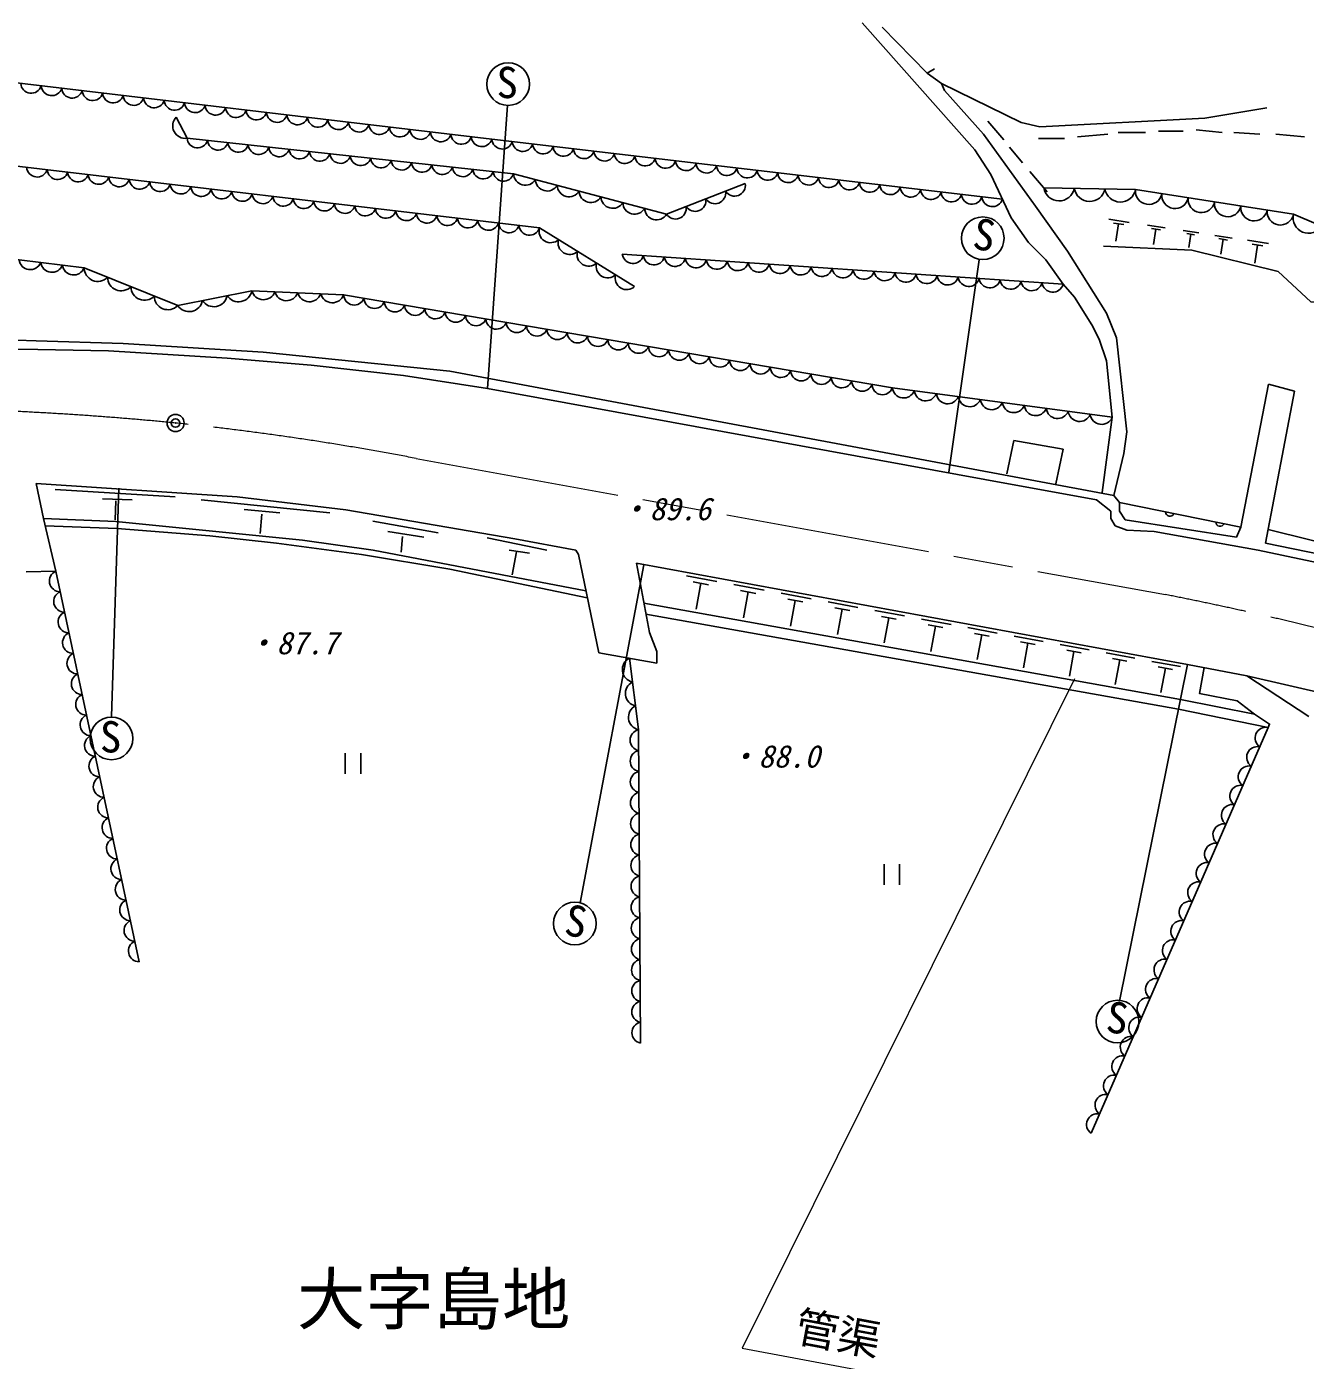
# Model space of a CAD drawing. Units: millimetres, scale not verified. Extents: x 40000 to 680000, y 20000 to 380000.
# Drawn here: x 255624 to 330480, y 262782 to 340905 of the extents above; entities that cross this region are included whole.
import ezdxf
from ezdxf.enums import TextEntityAlignment as Align

# ---------------------------------------------------------------- set-up
doc = ezdxf.new("R2010")
doc.units = ezdxf.units.MM
doc.header["$LTSCALE"] = 1000
doc.header["$PDMODE"] = 32
doc.header["$PDSIZE"] = 500
doc.linetypes.add('CHAIN', pattern=[18.5, 12, -1.5, 3.5, -1.5])
for name, color, linetype, lineweight in [('M-BGD', 7, 'Continuous', 25), ('M-BMK', 2, 'CHAIN', 13), ('M-BMK-SRVR', 3, 'Continuous', 25), ('M-STR-HTXT', 7, 'Continuous', 13)]:
    doc.layers.add(name, color=color, linetype=linetype, lineweight=lineweight)
doc.layers.add('M-BMK-HTXT', color=7, linetype='Continuous')
doc.styles.add('ＭＳ ゴシック', font='')
doc.styles.get('ＭＳ ゴシック').set_extended_font_data('MS Gothic')

msp = doc.modelspace()

# ---------------------------------------------------------------- linework, layer by layer
at = {"layer": 'M-BGD'}
for p, q in [((304530, 341136), (311134, 333686)), ((305715, 340882), (308340, 338173)), ((308763, 338427), (308340, 338173)), ((308340, 338173), (309187, 337580)), ((309187, 337580), (313843, 335294)), ((309356, 337157), (309187, 337580)), ((311642, 334617), (309356, 337157)), ((283778, 336300), (282601, 319716)), ((324596, 335548), (328237, 336141)), ((311896, 335379), (312827, 334278)), ((313843, 335294), (314944, 335040)), ((314944, 335040), (324596, 335548)), ((314690, 330384), (311642, 334617)), ((318923, 334617), (317145, 334448)), ((319516, 334702), (321125, 334702)), ((321887, 334786), (323326, 334786)), ((324088, 334871), (325612, 334702)), ((326289, 334702), (327813, 334617)), ((328745, 334617), (330438, 334448)), ((311134, 333686), (312065, 332246)), ((313166, 333855), (313928, 332924)), ((314859, 334363), (316383, 334363)), ((312065, 332246), (313251, 329706)), ((314351, 332416), (315367, 331230)), ((313251, 329706), (314267, 328267)), ((316553, 327759), (314690, 330384)), ((318981, 329621), (320171, 329440)), ((319252, 329397), (319847, 329307)), ((319549, 329352), (319396, 328340)), ((321232, 329279), (322279, 329120)), ((321470, 329083), (321993, 329003)), ((321731, 329043), (321596, 328153)), ((323334, 328960), (324247, 328821)), ((314267, 328267), (315283, 327251)), ((323542, 328788), (323998, 328719)), ((323770, 328754), (323652, 327978)), ((325177, 328680), (326207, 328524)), ((325411, 328487), (325926, 328408)), ((325669, 328448), (325536, 327572)), ((327089, 328390), (328332, 328201)), ((327371, 328156), (327993, 328062)), ((290495, 327572), (316299, 325812)), ((318839, 324118), (316553, 327759)), ((327682, 328109), (327522, 327052)), ((311388, 327251), (309610, 314805)), ((315283, 327251), (316299, 325812)), ((316299, 325812), (316976, 325050)), ((316976, 325050), (317992, 323441)), ((317992, 323441), (318415, 322594)), ((319431, 322679), (318839, 324118)), ((247041, 322764), (256185, 322510)), ((320024, 317176), (319431, 322679)), ((256270, 322002), (246533, 322086)), ((256185, 322510), (261265, 322340)), ((260419, 321917), (256270, 322002)), ((267361, 321494), (260419, 321917)), ((261265, 322340), (269478, 321832)), ((318415, 322594), (318839, 321324)), ((272272, 321070), (267361, 321494)), ((269478, 321832), (280400, 320732)), ((318839, 321324), (319177, 318022)), ((277691, 320478), (272272, 321070)), ((282601, 319716), (277691, 320478)), ((280400, 320732), (319262, 313450)), ((311727, 314382), (282601, 319716)), ((326713, 311588), (328321, 319970)), ((329845, 319546), (328152, 310656)), ((328321, 319970), (329845, 319546)), ((319177, 318022), (318585, 313620)), ((312997, 314720), (313420, 316668)), ((313420, 316668), (316299, 316160)), ((319855, 315906), (320024, 317176)), ((316299, 316160), (315875, 314128)), ((319262, 313450), (319855, 315906)), ((256181, 314151), (256609, 312096)), ((256181, 314151), (267954, 313366)), ((311727, 314382), (318246, 313196)), ((257286, 313789), (261435, 313535)), ((261011, 313874), (260588, 300496)), ((264313, 313366), (261435, 313535)), ((267954, 313366), (274304, 312604)), ((319262, 313450), (319601, 313027)), ((261804, 313195), (260060, 313245)), ((260839, 313133), (260800, 312021)), ((265837, 313196), (273373, 312434)), ((268356, 312616), (270440, 312423)), ((274304, 312604), (284210, 310910)), ((318246, 313196), (319093, 312519)), ((319093, 312519), (319093, 312096)), ((319601, 313027), (319601, 312519)), ((319601, 313027), (326713, 311588)), ((319601, 312519), (319939, 312011)), ((256609, 312096), (257325, 309010)), ((256609, 312096), (260842, 311926)), ((260842, 311926), (271764, 310826)), ((269393, 312350), (269297, 311213)), ((275894, 311935), (279723, 311249)), ((319093, 312096), (319347, 311672)), ((319939, 312011), (326459, 310995)), ((256708, 311668), (260927, 311503)), ((260927, 311503), (266345, 311080)), ((266345, 311080), (270240, 310656)), ((276759, 311334), (278876, 310995)), ((277622, 311045), (277538, 310113)), ((286073, 310233), (282588, 310956)), ((319347, 311672), (320024, 311418)), ((320024, 311418), (321633, 311334)), ((321633, 311334), (327729, 310233)), ((326459, 310995), (326713, 311588)), ((270240, 310656), (275235, 309979)), ((271764, 310826), (275913, 310233)), ((275913, 310233), (288359, 307862)), ((283871, 310233), (285057, 310064)), ((284295, 310148), (284049, 308803)), ((284210, 310910), (287766, 310233)), ((287766, 310233), (287935, 309979)), ((327729, 310233), (332555, 309217)), ((328152, 310656), (332639, 309725)), ((275235, 309979), (280400, 309132)), ((287935, 309979), (289121, 304222)), ((291745, 309386), (288020, 289574)), ((291322, 309471), (323580, 303544)), ((292084, 305407), (291322, 309471)), ((255593, 308963), (257325, 309010)), ((257325, 309010), (262214, 286127)), ((280400, 309132), (288443, 307439)), ((294254, 308729), (296037, 308401)), ((294650, 308380), (295542, 308216)), ((295096, 308298), (294818, 306781)), ((297026, 308220), (298799, 307894)), ((297421, 307872), (298307, 307709)), ((323165, 301486), (291761, 307127)), ((297864, 307791), (297587, 306284)), ((299788, 307712), (301550, 307388)), ((300180, 307367), (301061, 307205)), ((300621, 307286), (300346, 305788)), ((302539, 307207), (304291, 306885)), ((302929, 306864), (303805, 306703)), ((303367, 306783), (303093, 305295)), ((305280, 306703), (307020, 306384)), ((305667, 306362), (306537, 306202)), ((306102, 306282), (305830, 304803)), ((308009, 306202), (309739, 305884)), ((308394, 305863), (309258, 305704)), ((308826, 305783), (308556, 304313)), ((310727, 305702), (312446, 305387)), ((292507, 304306), (292084, 305407)), ((311110, 305366), (311969, 305208)), ((311539, 305287), (311271, 303826)), ((313435, 305205), (315143, 304891)), ((313815, 304870), (314669, 304713)), ((314242, 304792), (313975, 303340)), ((316132, 304709), (317830, 304397)), ((289121, 304222), (292507, 303629)), ((292507, 303629), (292507, 304306)), ((316510, 304377), (317359, 304221)), ((316934, 304299), (316669, 302856)), ((318819, 304216), (320505, 303906)), ((319194, 303885), (320037, 303730)), ((319616, 303808), (319352, 302374)), ((323580, 303544), (319601, 283817)), ((321494, 303724), (323171, 303416)), ((321867, 303396), (322705, 303242)), ((322286, 303319), (322024, 301894)), ((327059, 302880), (331969, 301748)), ((328298, 299852), (317939, 276084)), ((274277, 298346), (274277, 297146)), ((275177, 297146), (275177, 298346)), ((305827, 291844), (305827, 290644)), ((306727, 290644), (306727, 291844))]:
    msp.add_line(p, q, dxfattribs=at)
for points in [[(165084, 319208), (173896, 324723), (185192, 330726), (214372, 338810), (252879, 337862), (282856, 334307), (312745, 330791)], [(187887, 327109), (217834, 334886), (228498, 335242), (253222, 332951), (285647, 329120), (291216, 325684)], [(264383, 335609), (265015, 334372), (284130, 332292), (293082, 329922), (297690, 331712)], [(315164, 331468), (320545, 331363), (329786, 329915), (336422, 327098), (338527, 327098)], [(186297, 314746), (186385, 320340), (208242, 327021), (224711, 328028), (231642, 327791), (239285, 326310), (250089, 327875), (258988, 326782), (264465, 324570), (268809, 325439), (274181, 325202), (306303, 319745), (319177, 318022)], [(338877, 327907), (338034, 325959), (338587, 322010), (334058, 324458), (330807, 324781), (328885, 326571), (323829, 327809), (318669, 328046)], [(328302, 311443), (337821, 309093), (347756, 306249), (355409, 303739), (359971, 301912)], [(323165, 301486), (327514, 300636), (328391, 300051), (328298, 299852), (323051, 300920), (291881, 306491)], [(290913, 303908), (291445, 299725), (291563, 281360)], [(323580, 303544), (327059, 302880), (330692, 300496)], [(324550, 303359), (324285, 301845), (326497, 301423), (327514, 300636)]]:
    msp.add_lwpolyline(points, dxfattribs=at)
for centre in [(283810, 337544), (311596, 328511), (260593, 299213), (287718, 288367), (319487, 282622)]:
    msp.add_circle(centre, 1250, dxfattribs=at)
for centre, radius, start, end in [((255890, 337620), 614, 183.97578, 342.49945), ((257090, 337478), 614, 183.97578, 342.49945), ((258289, 337336), 614, 183.97578, 342.49945), ((259488, 337193), 614, 183.97578, 342.49945), ((260687, 337051), 614, 183.97578, 342.49945), ((261886, 336909), 614, 183.97578, 342.49945), ((263085, 336767), 614, 183.97578, 342.49945), ((264284, 336625), 614, 183.97578, 342.49945), ((265483, 336482), 614, 183.97578, 342.49945), ((266682, 336340), 614, 183.97578, 342.49945), ((267881, 336198), 614, 183.97578, 342.49945), ((269080, 336056), 614, 183.97578, 342.49945), ((264906, 335096), 733, 135.56718, 278.53401), ((270279, 335914), 614, 183.97578, 342.49945), ((271478, 335772), 614, 183.97578, 342.49945), ((272677, 335629), 614, 183.97578, 342.49945), ((273876, 335487), 614, 183.97578, 342.49945), ((275075, 335345), 614, 183.97578, 342.49945), ((276275, 335203), 614, 183.97578, 342.49945), ((265624, 334417), 611, 184.26181, 343.31773), ((277474, 335061), 614, 183.97578, 342.49945), ((278673, 334918), 614, 183.97578, 342.49945), ((279872, 334776), 614, 183.97578, 342.49945), ((281071, 334634), 614, 183.97578, 342.49945), ((282270, 334492), 614, 183.97578, 342.49945), ((266819, 334287), 611, 184.26181, 343.31773), ((268013, 334157), 611, 184.26181, 343.31773), ((269208, 334027), 611, 184.26181, 343.31773), ((270403, 333897), 611, 184.26181, 343.31773), ((271598, 333767), 611, 184.26181, 343.31773), ((272792, 333637), 611, 184.26181, 343.31773), ((283467, 334348), 612, 183.85659, 342.72289), ((284662, 334208), 612, 183.85659, 342.72289), ((285858, 334067), 612, 183.85659, 342.72289), ((287053, 333926), 612, 183.85659, 342.72289), ((288249, 333786), 612, 183.85659, 342.72289), ((289445, 333645), 612, 183.85659, 342.72289), ((273987, 333507), 611, 184.26181, 343.31773), ((275182, 333377), 611, 184.26181, 343.31773), ((276376, 333247), 611, 184.26181, 343.31773), ((277571, 333117), 611, 184.26181, 343.31773), ((278766, 332987), 611, 184.26181, 343.31773), ((279961, 332857), 611, 184.26181, 343.31773), ((290640, 333504), 612, 183.85659, 342.72289), ((291836, 333364), 612, 183.85659, 342.72289), ((293031, 333223), 612, 183.85659, 342.72289), ((294227, 333082), 612, 183.85659, 342.72289), ((295422, 332942), 612, 183.85659, 342.72289), ((256238, 332711), 616, 184.08499, 342.43865), ((257438, 332569), 616, 184.08499, 342.43865), ((258639, 332427), 616, 184.08499, 342.43865), ((259840, 332286), 616, 184.08499, 342.43865), ((261041, 332144), 616, 184.08499, 342.43865), ((281155, 332727), 611, 184.26181, 343.31773), ((282350, 332597), 611, 184.26181, 343.31773), ((283545, 332467), 611, 184.26181, 343.31773), ((284817, 332304), 688, 181.00235, 329.34469), ((296618, 332801), 612, 183.85659, 342.72289), ((297813, 332660), 612, 183.85659, 342.72289), ((299009, 332520), 612, 183.85659, 342.72289), ((300205, 332379), 612, 183.85659, 342.72289), ((301400, 332238), 612, 183.85659, 342.72289), ((302596, 332098), 612, 183.85659, 342.72289), ((262242, 332002), 616, 184.08499, 342.43865), ((263443, 331860), 616, 184.08499, 342.43865), ((264644, 331718), 616, 184.08499, 342.43865), ((265845, 331576), 616, 184.08499, 342.43865), ((267046, 331434), 616, 184.08499, 342.43865), ((268247, 331292), 616, 184.08499, 342.43865), ((286096, 331965), 688, 181.00235, 329.34469), ((287375, 331627), 688, 181.00235, 329.34469), ((288654, 331288), 688, 181.00235, 329.34469), ((295914, 331164), 632, 213.27758, 9.19183), ((297066, 331611), 632, 213.27758, 9.19183), ((303791, 331957), 612, 183.85659, 342.72289), ((304987, 331816), 612, 183.85659, 342.72289), ((306182, 331676), 612, 183.85659, 342.72289), ((307378, 331535), 612, 183.85659, 342.72289), ((308573, 331394), 612, 183.85659, 342.72289), ((316064, 331612), 911, 189.08542, 348.68643), ((317857, 331577), 911, 189.08542, 348.68643), ((319651, 331542), 911, 189.08542, 348.68643), ((321319, 331272), 780, 173.30786, 348.88103), ((269448, 331150), 616, 184.08499, 342.43865), ((270649, 331009), 616, 184.08499, 342.43865), ((271850, 330867), 616, 184.08499, 342.43865), ((273051, 330725), 616, 184.08499, 342.43865), ((274252, 330583), 616, 184.08499, 342.43865), ((289933, 330950), 688, 181.00235, 329.34469), ((291212, 330611), 688, 181.00235, 329.34469), ((294762, 330716), 632, 213.27758, 9.19183), ((309769, 331254), 612, 183.85659, 342.72289), ((310964, 331113), 612, 183.85659, 342.72289), ((312160, 330972), 612, 183.85659, 342.72289), ((322860, 331031), 780, 173.30786, 348.88103), ((324400, 330790), 780, 173.30786, 348.88103), ((325940, 330548), 780, 173.30786, 348.88103), ((275452, 330441), 616, 184.08499, 342.43865), ((276653, 330299), 616, 184.08499, 342.43865), ((277854, 330157), 616, 184.08499, 342.43865), ((279055, 330015), 616, 184.08499, 342.43865), ((280256, 329873), 616, 184.08499, 342.43865), ((281457, 329732), 616, 184.08499, 342.43865), ((292491, 330272), 688, 181.00235, 329.34469), ((293610, 330269), 632, 213.27758, 9.19183), ((327481, 330307), 780, 173.30786, 348.88103), ((329021, 330066), 780, 173.30786, 348.88103), ((330681, 329716), 916, 167.44901, 326.53852), ((282658, 329590), 616, 184.08499, 342.43865), ((283859, 329448), 616, 184.08499, 342.43865), ((285060, 329306), 616, 184.08499, 342.43865), ((286297, 328928), 678, 163.55666, 313.09241), ((287411, 328241), 678, 163.55666, 313.09241), ((288525, 327554), 678, 163.55666, 313.09241), ((291118, 327659), 629, 187.94683, 344.24775), ((292347, 327575), 629, 187.94683, 344.24775), ((293576, 327491), 629, 187.94683, 344.24775), ((255829, 327331), 660, 187.04208, 338.95831), ((257101, 327175), 660, 187.04208, 338.95831), ((258372, 327019), 660, 187.04208, 338.95831), ((259783, 326779), 795, 179.79433, 316.22341), ((289639, 326867), 678, 163.55666, 313.09241), ((294805, 327408), 629, 187.94683, 344.24775), ((296033, 327324), 629, 187.94683, 344.24775), ((297262, 327240), 629, 187.94683, 344.24775), ((298491, 327156), 629, 187.94683, 344.24775), ((299720, 327072), 629, 187.94683, 344.24775), ((300948, 326988), 629, 187.94683, 344.24775), ((302177, 326905), 629, 187.94683, 344.24775), ((303406, 326821), 629, 187.94683, 344.24775), ((304635, 326737), 629, 187.94683, 344.24775), ((305863, 326653), 629, 187.94683, 344.24775), ((261152, 326226), 795, 179.79433, 316.22341), ((290752, 326179), 678, 163.55666, 313.09241), ((307092, 326569), 629, 187.94683, 344.24775), ((308321, 326485), 629, 187.94683, 344.24775), ((309549, 326402), 629, 187.94683, 344.24775), ((310778, 326318), 629, 187.94683, 344.24775), ((312007, 326234), 629, 187.94683, 344.24775), ((313236, 326150), 629, 187.94683, 344.24775), ((314464, 326066), 629, 187.94683, 344.24775), ((315693, 325982), 629, 187.94683, 344.24775), ((262522, 325673), 795, 179.79433, 316.22341), ((263891, 325120), 795, 179.79433, 316.22341), ((266579, 325294), 795, 213.10385, 349.51602), ((268027, 325584), 795, 213.10385, 349.51602), ((269490, 325611), 702, 194.17728, 340.77048), ((270832, 325552), 702, 194.17728, 340.77048), ((272175, 325493), 702, 194.17728, 340.77048), ((273518, 325433), 702, 194.17728, 340.77048), ((274795, 325214), 614, 181.06441, 339.65319), ((275984, 325012), 614, 181.06441, 339.65319), ((265131, 325005), 795, 213.10385, 349.51602), ((277174, 324809), 614, 181.06441, 339.65319), ((278364, 324607), 614, 181.06441, 339.65319), ((279553, 324405), 614, 181.06441, 339.65319), ((280743, 324203), 614, 181.06441, 339.65319), ((281933, 324001), 614, 181.06441, 339.65319), ((283123, 323799), 614, 181.06441, 339.65319), ((284312, 323597), 614, 181.06441, 339.65319), ((285502, 323395), 614, 181.06441, 339.65319), ((286692, 323193), 614, 181.06441, 339.65319), ((287882, 322991), 614, 181.06441, 339.65319), ((289071, 322788), 614, 181.06441, 339.65319), ((290261, 322586), 614, 181.06441, 339.65319), ((291451, 322384), 614, 181.06441, 339.65319), ((292640, 322182), 614, 181.06441, 339.65319), ((293830, 321980), 614, 181.06441, 339.65319), ((295020, 321778), 614, 181.06441, 339.65319), ((296210, 321576), 614, 181.06441, 339.65319), ((297399, 321374), 614, 181.06441, 339.65319), ((298589, 321172), 614, 181.06441, 339.65319), ((299779, 320969), 614, 181.06441, 339.65319), ((300968, 320767), 614, 181.06441, 339.65319), ((302158, 320565), 614, 181.06441, 339.65319), ((303348, 320363), 614, 181.06441, 339.65319), ((304538, 320161), 614, 181.06441, 339.65319), ((305727, 319959), 614, 181.06441, 339.65319), ((306970, 319830), 672, 187.19271, 337.56092), ((308257, 319657), 672, 187.19271, 337.56092), ((309544, 319485), 672, 187.19271, 337.56092), ((310832, 319313), 672, 187.19271, 337.56092), ((312119, 319140), 672, 187.19271, 337.56092), ((313407, 318968), 672, 187.19271, 337.56092), ((314694, 318796), 672, 187.19271, 337.56092), ((315982, 318623), 672, 187.19271, 337.56092), ((317269, 318451), 672, 187.19271, 337.56092), ((318556, 318279), 672, 187.19271, 337.56092), ((322552, 312487), 256, 181.23934, 335.87857), ((325493, 311892), 256, 181.23934, 335.87857), ((257580, 308435), 629, 113.9065, 270.21172), ((257837, 307230), 629, 113.9065, 270.21172), ((258095, 306026), 629, 113.9065, 270.21172), ((258352, 304822), 629, 113.9065, 270.21172), ((258609, 303617), 629, 113.9065, 270.21172), ((291244, 303242), 744, 116.38419, 258.10277), ((258867, 302413), 629, 113.9065, 270.21172), ((291421, 301847), 744, 116.38419, 258.10277), ((259124, 301208), 629, 113.9065, 270.21172), ((291598, 300453), 744, 116.38419, 258.10277), ((259381, 300004), 629, 113.9065, 270.21172), ((259638, 298800), 629, 113.9065, 270.21172), ((291574, 299113), 625, 101.88928, 258.85001), ((328171, 299234), 631, 78.44068, 234.46374), ((291582, 297889), 625, 101.88928, 258.85001), ((327678, 298102), 631, 78.44068, 234.46374), ((259896, 297595), 629, 113.9065, 270.21172), ((260153, 296391), 629, 113.9065, 270.21172), ((291589, 296665), 625, 101.88928, 258.85001), ((327185, 296970), 631, 78.44068, 234.46374), ((326692, 295839), 631, 78.44068, 234.46374), ((260410, 295187), 629, 113.9065, 270.21172), ((291597, 295440), 625, 101.88928, 258.85001), ((326198, 294707), 631, 78.44068, 234.46374), ((260668, 293982), 629, 113.9065, 270.21172), ((291605, 294216), 625, 101.88928, 258.85001), ((325705, 293575), 631, 78.44068, 234.46374), ((260925, 292778), 629, 113.9065, 270.21172), ((291613, 292992), 625, 101.88928, 258.85001), ((325212, 292443), 631, 78.44068, 234.46374), ((291621, 291767), 625, 101.88928, 258.85001), ((261182, 291574), 629, 113.9065, 270.21172), ((324719, 291311), 631, 78.44068, 234.46374), ((261440, 290369), 629, 113.9065, 270.21172), ((291629, 290543), 625, 101.88928, 258.85001), ((324225, 290179), 631, 78.44068, 234.46374), ((291637, 289319), 625, 101.88928, 258.85001), ((261697, 289165), 629, 113.9065, 270.21172), ((323732, 289048), 631, 78.44068, 234.46374), ((261954, 287960), 629, 113.9065, 270.21172), ((291645, 288094), 625, 101.88928, 258.85001), ((323239, 287916), 631, 78.44068, 234.46374), ((262211, 286756), 629, 113.9065, 270.21172), ((291653, 286870), 625, 101.88928, 258.85001), ((322746, 286784), 631, 78.44068, 234.46374), ((291661, 285646), 625, 101.88928, 258.85001), ((322252, 285652), 631, 78.44068, 234.46374), ((321759, 284520), 631, 78.44068, 234.46374), ((291668, 284421), 625, 101.88928, 258.85001), ((291676, 283197), 625, 101.88928, 258.85001), ((321266, 283388), 631, 78.44068, 234.46374), ((320773, 282257), 631, 78.44068, 234.46374), ((291684, 281973), 625, 101.88928, 258.85001), ((320279, 281125), 631, 78.44068, 234.46374), ((319786, 279993), 631, 78.44068, 234.46374), ((319293, 278861), 631, 78.44068, 234.46374), ((318800, 277729), 631, 78.44068, 234.46374), ((318306, 276597), 631, 78.44068, 234.46374)]:
    msp.add_arc(centre, radius, start, end, dxfattribs=at)
at = {"layer": 'M-BMK'}
msp.add_line((278418, 315613), (322302, 307638), dxfattribs=at)
for centre, radius, start, end in [((246203, 132761), 185814, 84.39817, 115.4613), ((247591, 155217), 163331, 79.12103, 84.11374), ((280803, 98980), 212744, 67.49568, 78.75132)]:
    msp.add_arc(centre, radius, start, end, dxfattribs=at)
at = {"layer": 'M-BMK-SRVR'}
msp.add_circle((264342, 317687), 500, dxfattribs=at)
msp.add_point((264342, 317687), dxfattribs=at)
at = {"layer": 'M-STR-HTXT'}
for p, q in [((316976, 302698), (297503, 263497)), ((297503, 263497), (322903, 258756))]:
    msp.add_line(p, q, dxfattribs=at)

# ---------------------------------------------------------------- texts
at = {"layer": 'M-BGD', "style": 'ＭＳ ゴシック'}
for p in [(283131, 336170), (259914, 297839)]:
    msp.add_text('S', height=1833, dxfattribs=at).set_placement(p, align=Align.BOTTOM_LEFT)
for rotation, p in [(350.854, (310841, 327367)), (350.644, (286932, 287166)), (352.366, (318665, 281477))]:
    msp.add_text('S', height=1833, rotation=rotation, dxfattribs=at).set_placement(p, align=Align.BOTTOM_LEFT)
at = {"layer": 'M-BGD', "style": 'ＭＳ ゴシック', "oblique": 15}
for s, p in [('・89.6', (290292, 311598)), ('・87.7', (268447, 303745)), ('・88.0', (296663, 297106))]:
    msp.add_text(s, height=1320, dxfattribs=at).set_placement(p, align=Align.BOTTOM_LEFT)
at = {"layer": 'M-BMK-HTXT', "style": 'ＭＳ ゴシック'}
msp.add_text('大字島地', height=2933, dxfattribs=at).set_placement((271450, 264025), align=Align.BOTTOM_LEFT)
at = {"layer": 'M-STR-HTXT', "style": 'ＭＳ ゴシック'}
msp.add_text('管渠', height=1833, rotation=349.426, dxfattribs=at).set_placement((300401, 263373), align=Align.BOTTOM_LEFT)

doc.saveas('drawing.dxf')
